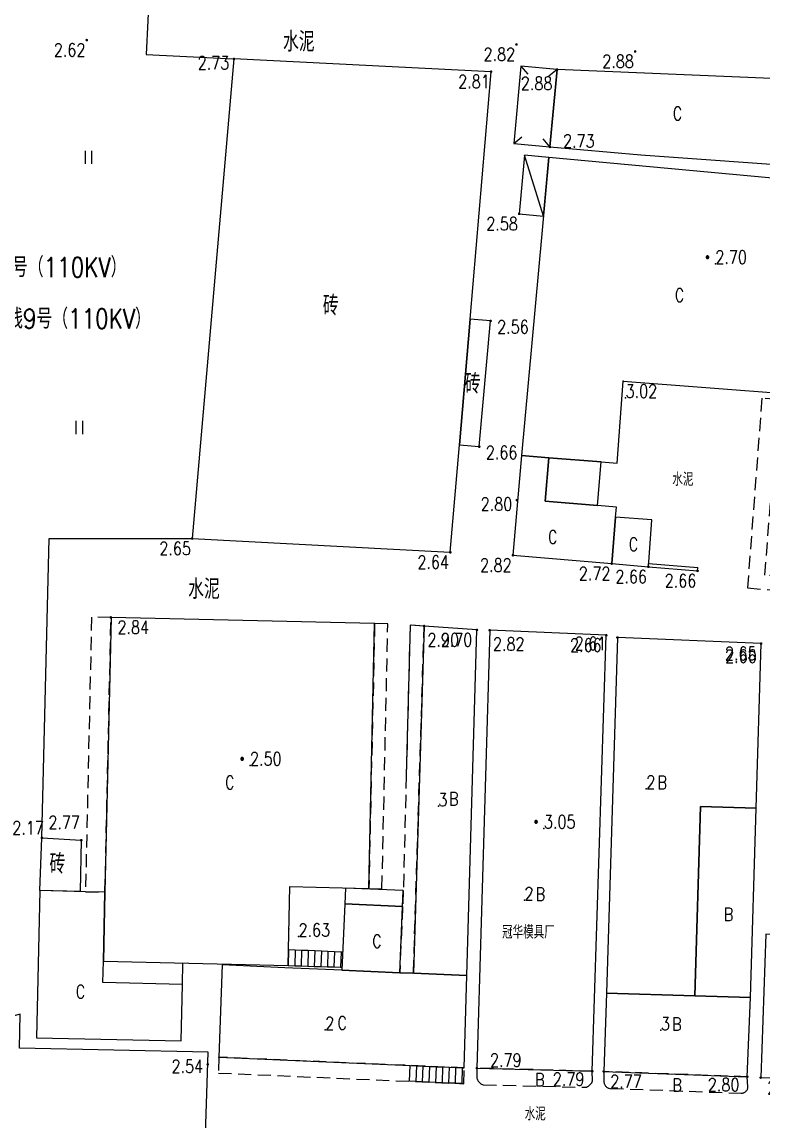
# Model space of a CAD drawing. Extents: x 500064 to 501389, y 2542464 to 2545400.
# Drawn here: x 500792.4 to 500848.7, y 2543373.7 to 2543457.2 of the extents above; entities that cross this region are included whole.
import ezdxf
from ezdxf.enums import TextEntityAlignment as Align

# ---------------------------------------------------------------- set-up
doc = ezdxf.new("R2010")
doc.units = 0
doc.header["$LTSCALE"] = 0.5
doc.linetypes.add('CENTER', pattern=[50.8, 31.75, -6.35, 6.35, -6.35])
doc.linetypes.add('X5', pattern=[3, 2, -1])
doc.layers.get('0').update_dxf_attribs({"linetype": 'CONTINUOUS', "lineweight": 5})
doc.layers.add('GCD', color=8, linetype='CONTINUOUS')
doc.layers.add('地形图', color=8, linetype='CONTINUOUS')
doc.styles.add('HZ', font='romans.shx', dxfattribs={"width": 0.8, "bigfont": 'hztxt.shx'})
doc.linetypes.add('1161', pattern='A,0,[149,AAA.SHX,S=0.15,R=0,X=0,Y=0],-1.6', length=1.6)

# ---------------------------------------------------------------- blocks, each defined once
blk = doc.blocks.new('gc121')
for p, q in [((-0.5, -1), (-0.5, 1)), ((0.5, -1), (0.5, 1))]:
    blk.add_line(p, q)
blk = doc.blocks.new('GC200')
at = {"linetype": 'Continuous', "const_width": 0.2, "flags": 128}
blk.add_lwpolyline([(-0.1, 0, 1), (0.1, 0, 1)], format="xyb", close=True, dxfattribs=at)

msp = doc.modelspace()

# ---------------------------------------------------------------- linework, layer by layer
at = {"layer": '地形图', "linetype": 'Continuous'}
for p, q in [((500830.307, 2543453.816), (500830.818, 2543453.201)), ((500833.049, 2543453.564), (500832.434, 2543453.053)), ((500829.766, 2543447.939), (500830.381, 2543448.451)), ((500832.508, 2543447.687), (500831.997, 2543448.302)), ((500832.022, 2543442.431), (500830.583, 2543447.055)), ((500839.987, 2543415.795), (500840.008, 2543416.044)), ((500843.73, 2543415.483), (500843.751, 2543415.732))]:
    msp.add_line(p, q, dxfattribs=at)
at = {"layer": '地形图', "linetype": '1161', "flags": 128}
msp.add_lwpolyline([(500802.214, 2543462.479), (500801.829, 2543454.698), (500808.496, 2543454.368)], dxfattribs=at)
at = {"layer": '地形图', "linetype": 'Continuous', "flags": 128}
for points, elevation in [([(500805.329, 2543417.939), (500824.94, 2543416.892), (500825.633, 2543425.046), (500826.444, 2543434.6), (500828.041, 2543453.4), (500808.496, 2543454.368)], 2.647), ([(500830.172, 2543442.602), (500832.022, 2543442.431), (500832.434, 2543446.884), (500830.583, 2543447.055)], 2.577), ([(500828, 2543434.468), (500826.444, 2543434.6), (500825.633, 2543425.046), (500827.14, 2543424.918)], 2.555), ([(500793.738, 2543391.2), (500793.905, 2543395.21), (500796.9, 2543395.026), (500796.802, 2543391.123)], 2.168)]:
    msp.add_lwpolyline(points, close=True, dxfattribs=dict(at, elevation=elevation))
msp.add_lwpolyline([(500829.766, 2543447.939), (500832.508, 2543447.687), (500833.049, 2543453.564), (500830.307, 2543453.816)], close=True, dxfattribs=at)
at = {"layer": '地形图'}
for points in [[(500832.508, 2543447.687), (500839.422, 2543447.074), (500852.509, 2543446.148), (500852.969, 2543452.73), (500833.049, 2543453.564)], [(500832.434, 2543446.884), (500830.342, 2543424.24), (500832.425, 2543424.074), (500836.412, 2543423.757), (500837.609, 2543423.662), (500838.085, 2543429.894), (500857.236, 2543428.43), (500858.456, 2543444.48)], [(500832.425, 2543424.074), (500830.342, 2543424.24), (500829.7, 2543416.672), (500837.208, 2543416.033), (500837.501, 2543419.568), (500837.561, 2543420.316), (500836.129, 2543420.439), (500832.143, 2543420.78)], [(500836.412, 2543423.757), (500832.425, 2543424.074), (500832.143, 2543420.78), (500836.129, 2543420.439)], [(500837.501, 2543419.568), (500837.208, 2543416.033), (500839.987, 2543415.795), (500840.254, 2543419.35)], [(500799.158, 2543411.932), (500798.698, 2543391.076), (500798.583, 2543385.827), (500812.617, 2543385.499), (500812.749, 2543391.497), (500818.748, 2543391.365), (500819.192, 2543411.49)], [(500822.952, 2543411.289), (500822.139, 2543384.915), (500826.199, 2543384.738), (500826.96, 2543410.992)], [(500835.731, 2543377.477), (500836.786, 2543410.59), (500827.931, 2543410.973), (500826.956, 2543377.715)], [(500836.81, 2543383.408), (500843.512, 2543383.212), (500843.945, 2543397.593), (500848.193, 2543397.465), (500848.558, 2543409.957), (500837.638, 2543410.418)], [(500848.193, 2543397.465), (500843.945, 2543397.593), (500843.512, 2543383.212), (500847.76, 2543383.087)], [(500821.368, 2543391.199), (500816.968, 2543391.389), (500816.916, 2543390.19), (500821.316, 2543390)], [(500797.219, 2543391.113), (500793.738, 2543391.2), (500793.491, 2543380.019), (500804.489, 2543379.776), (500804.584, 2543384.075), (500798.547, 2543384.227), (500798.583, 2543385.827), (500798.698, 2543391.076)], [(500821.316, 2543390), (500816.916, 2543390.19), (500816.697, 2543385.151), (500821.097, 2543384.96)], [(500848.906, 2543387.878), (500848.526, 2543376.995), (500857.456, 2543376.69), (500857.494, 2543378.242), (500857.507, 2543378.742), (500857.73, 2543387.656)], [(500816.697, 2543385.151), (500812.356, 2543385.34), (500807.606, 2543385.55), (500807.356, 2543378.54), (500825.996, 2543377.73), (500826.199, 2543384.738), (500822.139, 2543384.915), (500821.097, 2543384.96)], [(500836.81, 2543383.408), (500836.593, 2543377.457), (500847.507, 2543377.053), (500847.76, 2543383.087), (500843.512, 2543383.212)], [(500787.016, 2543345.614), (500789.016, 2543345.577), (500795.656, 2543345.454), (500805.439, 2543345.272), (500806.55, 2543378.914), (500792.208, 2543379.235), (500792.256, 2543381.82), (500785.766, 2543380.07), (500785.126, 2543345.65)]]:
    msp.add_lwpolyline(points, close=True, dxfattribs=at)
for points in [[(500844.481, 2543439.204), (500844.492, 2543439.205), (500844.502, 2543439.206), (500844.512, 2543439.209), (500844.522, 2543439.213), (500844.531, 2543439.218), (500844.54, 2543439.223), (500844.548, 2543439.23), (500844.556, 2543439.237), (500844.562, 2543439.245), (500844.565, 2543439.25), (500844.568, 2543439.254), (500844.573, 2543439.263), (500844.576, 2543439.273), (500844.579, 2543439.283), (500844.581, 2543439.294), (500844.581, 2543439.304), (500844.581, 2543439.315), (500844.579, 2543439.325), (500844.576, 2543439.335), (500844.573, 2543439.345), (500844.569, 2543439.351), (500844.568, 2543439.354), (500844.562, 2543439.363), (500844.556, 2543439.371), (500844.548, 2543439.378), (500844.54, 2543439.385), (500844.531, 2543439.391), (500844.53, 2543439.391), (500844.522, 2543439.395), (500844.512, 2543439.399), (500844.502, 2543439.402), (500844.492, 2543439.404), (500844.481, 2543439.404), (500844.471, 2543439.404), (500844.46, 2543439.402), (500844.45, 2543439.399), (500844.441, 2543439.395), (500844.431, 2543439.391), (500844.422, 2543439.385), (500844.414, 2543439.378), (500844.407, 2543439.371), (500844.4, 2543439.363), (500844.397, 2543439.358), (500844.395, 2543439.354), (500844.39, 2543439.345), (500844.386, 2543439.335), (500844.383, 2543439.325), (500844.382, 2543439.315), (500844.381, 2543439.304), (500844.382, 2543439.294), (500844.383, 2543439.283), (500844.386, 2543439.273), (500844.39, 2543439.263), (500844.393, 2543439.257), (500844.395, 2543439.254), (500844.4, 2543439.245), (500844.407, 2543439.237), (500844.414, 2543439.23), (500844.422, 2543439.223), (500844.431, 2543439.218), (500844.432, 2543439.217), (500844.441, 2543439.213), (500844.45, 2543439.209), (500844.46, 2543439.206), (500844.471, 2543439.205), (500844.481, 2543439.204)], [(500844.432, 2543439.217), (500844.565, 2543439.25), (500844.568, 2543439.254), (500844.395, 2543439.254), (500844.393, 2543439.257), (500844.581, 2543439.304), (500844.381, 2543439.304), (500844.569, 2543439.351), (500844.568, 2543439.354), (500844.395, 2543439.354), (500844.397, 2543439.358), (500844.53, 2543439.391)], [(500837.501, 2543419.568), (500837.208, 2543416.033)], [(500822.952, 2543411.289), (500821.89, 2543411.355), (500821.595, 2543399.96)], [(500809.122, 2543401.103), (500809.132, 2543401.104), (500809.143, 2543401.106), (500809.153, 2543401.108), (500809.162, 2543401.112), (500809.172, 2543401.117), (500809.181, 2543401.122), (500809.189, 2543401.129), (500809.196, 2543401.136), (500809.203, 2543401.145), (500809.206, 2543401.149), (500809.208, 2543401.153), (500809.213, 2543401.163), (500809.217, 2543401.172), (500809.22, 2543401.183), (500809.221, 2543401.193), (500809.222, 2543401.203), (500809.221, 2543401.214), (500809.22, 2543401.224), (500809.217, 2543401.234), (500809.213, 2543401.244), (500809.21, 2543401.25), (500809.208, 2543401.253), (500809.203, 2543401.262), (500809.196, 2543401.27), (500809.189, 2543401.278), (500809.181, 2543401.284), (500809.172, 2543401.29), (500809.171, 2543401.291), (500809.162, 2543401.295), (500809.153, 2543401.298), (500809.143, 2543401.301), (500809.132, 2543401.303), (500809.122, 2543401.303), (500809.111, 2543401.303), (500809.101, 2543401.301), (500809.091, 2543401.298), (500809.081, 2543401.295), (500809.072, 2543401.29), (500809.063, 2543401.284), (500809.055, 2543401.278), (500809.047, 2543401.27), (500809.041, 2543401.262), (500809.038, 2543401.257), (500809.035, 2543401.253), (500809.03, 2543401.244), (500809.027, 2543401.234), (500809.024, 2543401.224), (500809.022, 2543401.214), (500809.022, 2543401.203), (500809.022, 2543401.193), (500809.024, 2543401.183), (500809.027, 2543401.172), (500809.03, 2543401.163), (500809.034, 2543401.156), (500809.035, 2543401.153), (500809.041, 2543401.145), (500809.047, 2543401.136), (500809.055, 2543401.129), (500809.063, 2543401.122), (500809.072, 2543401.117), (500809.073, 2543401.116), (500809.081, 2543401.112), (500809.091, 2543401.108), (500809.101, 2543401.106), (500809.111, 2543401.104), (500809.122, 2543401.103)], [(500809.073, 2543401.116), (500809.206, 2543401.149), (500809.208, 2543401.153), (500809.035, 2543401.153), (500809.034, 2543401.156), (500809.222, 2543401.203), (500809.022, 2543401.203), (500809.21, 2543401.25), (500809.208, 2543401.253), (500809.035, 2543401.253), (500809.038, 2543401.257), (500809.171, 2543401.291)], [(500848.193, 2543397.465), (500843.945, 2543397.593), (500843.512, 2543383.215)], [(500831.455, 2543396.321), (500831.465, 2543396.322), (500831.476, 2543396.323), (500831.486, 2543396.326), (500831.496, 2543396.33), (500831.505, 2543396.335), (500831.514, 2543396.34), (500831.522, 2543396.347), (500831.529, 2543396.354), (500831.536, 2543396.362), (500831.539, 2543396.367), (500831.542, 2543396.371), (500831.546, 2543396.381), (500831.55, 2543396.39), (500831.553, 2543396.4), (500831.554, 2543396.411), (500831.555, 2543396.421), (500831.554, 2543396.432), (500831.553, 2543396.442), (500831.55, 2543396.452), (500831.546, 2543396.462), (500831.543, 2543396.468), (500831.542, 2543396.471), (500831.536, 2543396.48), (500831.529, 2543396.488), (500831.522, 2543396.495), (500831.514, 2543396.502), (500831.505, 2543396.508), (500831.504, 2543396.508), (500831.496, 2543396.513), (500831.486, 2543396.516), (500831.476, 2543396.519), (500831.465, 2543396.521), (500831.455, 2543396.521), (500831.445, 2543396.521), (500831.434, 2543396.519), (500831.424, 2543396.516), (500831.414, 2543396.513), (500831.405, 2543396.508), (500831.396, 2543396.502), (500831.388, 2543396.495), (500831.381, 2543396.488), (500831.374, 2543396.48), (500831.371, 2543396.475), (500831.368, 2543396.471), (500831.364, 2543396.462), (500831.36, 2543396.452), (500831.357, 2543396.442), (500831.356, 2543396.432), (500831.355, 2543396.421), (500831.356, 2543396.411), (500831.357, 2543396.4), (500831.36, 2543396.39), (500831.364, 2543396.381), (500831.367, 2543396.374), (500831.368, 2543396.371), (500831.374, 2543396.362), (500831.381, 2543396.354), (500831.388, 2543396.347), (500831.396, 2543396.34), (500831.405, 2543396.335), (500831.406, 2543396.334), (500831.414, 2543396.33), (500831.424, 2543396.326), (500831.434, 2543396.323), (500831.445, 2543396.322), (500831.455, 2543396.321)], [(500831.406, 2543396.334), (500831.539, 2543396.367), (500831.542, 2543396.371), (500831.368, 2543396.371), (500831.367, 2543396.374), (500831.555, 2543396.421), (500831.355, 2543396.421), (500831.543, 2543396.468), (500831.542, 2543396.471), (500831.368, 2543396.471), (500831.371, 2543396.475), (500831.504, 2543396.508)], [(500821.316, 2543390), (500821.368, 2543391.199), (500816.968, 2543391.389), (500816.916, 2543390.19)], [(500798.698, 2543391.076), (500798.583, 2543385.827)], [(500812.644, 2543386.7), (500812.617, 2543385.499)], [(500816.757, 2543386.521), (500816.64, 2543386.526), (500816.14, 2543386.548), (500815.641, 2543386.57), (500815.141, 2543386.591), (500814.642, 2543386.613), (500814.142, 2543386.635), (500813.642, 2543386.657), (500813.143, 2543386.678), (500812.644, 2543386.7)], [(500813.143, 2543386.678), (500813.114, 2543385.484)], [(500813.642, 2543386.657), (500813.61, 2543385.47)], [(500814.142, 2543386.635), (500814.107, 2543385.455)], [(500814.642, 2543386.613), (500814.604, 2543385.441)], [(500815.141, 2543386.591), (500815.101, 2543385.426)], [(500815.641, 2543386.57), (500815.597, 2543385.412)], [(500816.14, 2543386.548), (500816.094, 2543385.397)], [(500816.64, 2543386.526), (500816.591, 2543385.382)], [(500804.584, 2543384.075), (500804.619, 2543385.686)], [(500812.617, 2543385.499), (500813.114, 2543385.484), (500813.61, 2543385.47), (500814.107, 2543385.455), (500814.604, 2543385.441), (500815.101, 2543385.426), (500815.597, 2543385.412), (500816.094, 2543385.397), (500816.591, 2543385.382), (500816.707, 2543385.379)], [(500816.697, 2543385.151), (500821.097, 2543384.96)], [(500836.81, 2543383.408), (500847.76, 2543383.087)], [(500821.836, 2543376.709), (500821.888, 2543377.908)], [(500821.888, 2543377.908), (500822.385, 2543377.887), (500822.883, 2543377.865), (500823.38, 2543377.844), (500823.878, 2543377.822), (500824.375, 2543377.801), (500824.872, 2543377.779), (500825.37, 2543377.757), (500825.867, 2543377.736), (500825.996, 2543377.73)], [(500822.335, 2543376.688), (500822.385, 2543377.887)], [(500822.835, 2543376.666), (500822.883, 2543377.865)], [(500823.334, 2543376.644), (500823.38, 2543377.844)], [(500823.834, 2543376.622), (500823.878, 2543377.822)], [(500824.334, 2543376.601), (500824.375, 2543377.801)], [(500824.833, 2543376.579), (500824.872, 2543377.779)], [(500825.333, 2543376.557), (500825.37, 2543377.757)], [(500825.832, 2543376.536), (500825.867, 2543377.736)], [(500825.961, 2543376.53), (500825.832, 2543376.536), (500825.333, 2543376.557), (500824.833, 2543376.579), (500824.334, 2543376.601), (500823.834, 2543376.622), (500823.334, 2543376.644), (500822.835, 2543376.666), (500822.335, 2543376.688), (500821.836, 2543376.709)]]:
    msp.add_lwpolyline(points, dxfattribs=at)
at = {"layer": '地形图', "linetype": 'X5'}
for points in [[(500849.872, 2543428.495), (500848.623, 2543428.591), (500847.515, 2543414.182), (500856.089, 2543413.523), (500856.166, 2543414.52), (500848.846, 2543415.15)], [(500799.158, 2543411.932), (500797.68, 2543411.965), (500797.219, 2543391.113), (500798.698, 2543391.076)], [(500819.192, 2543411.49), (500818.748, 2543391.365), (500819.748, 2543391.343), (500820.192, 2543411.468)], [(500822.952, 2543411.289), (500821.89, 2543411.355), (500821.595, 2543399.96), (500821.368, 2543391.199), (500821.316, 2543390), (500821.097, 2543384.96), (500822.139, 2543384.915)], [(500807.356, 2543378.54), (500807.313, 2543377.34), (500825.961, 2543376.53), (500825.996, 2543377.73)], [(500826.956, 2543377.715), (500826.955, 2543376.96), (500826.973, 2543376.895), (500826.997, 2543376.832), (500827.028, 2543376.772), (500827.064, 2543376.715), (500827.105, 2543376.662), (500827.151, 2543376.613), (500827.202, 2543376.569), (500827.257, 2543376.53), (500827.315, 2543376.497), (500827.376, 2543376.469), (500827.44, 2543376.448), (500835.231, 2543376.253), (500835.301, 2543376.275), (500835.369, 2543376.305), (500835.433, 2543376.341), (500835.494, 2543376.383), (500835.55, 2543376.431), (500835.601, 2543376.484), (500835.647, 2543376.543), (500835.686, 2543376.605), (500835.719, 2543376.671), (500835.746, 2543376.74), (500835.731, 2543377.477)], [(500847.507, 2543377.053), (500836.593, 2543377.457), (500836.616, 2543376.69), (500836.618, 2543376.638), (500836.624, 2543376.585), (500836.636, 2543376.534), (500836.654, 2543376.485), (500836.676, 2543376.437), (500836.703, 2543376.392), (500836.735, 2543376.351), (500836.771, 2543376.312), (500836.81, 2543376.278), (500836.853, 2543376.248), (500836.899, 2543376.222), (500836.948, 2543376.202), (500836.998, 2543376.187), (500837.049, 2543376.176), (500837.102, 2543376.172), (500847.04, 2543375.809), (500847.089, 2543375.809), (500847.138, 2543375.815), (500847.186, 2543375.825), (500847.232, 2543375.84), (500847.277, 2543375.859), (500847.32, 2543375.883), (500847.36, 2543375.911), (500847.398, 2543375.942), (500847.432, 2543375.977), (500847.462, 2543376.016), (500847.489, 2543376.057), (500847.511, 2543376.1), (500847.529, 2543376.146), (500847.542, 2543376.193), (500847.551, 2543376.241), (500847.555, 2543376.29)]]:
    msp.add_lwpolyline(points, close=True, dxfattribs=at)
at = {"layer": '地形图', "linetype": '1161', "elevation": 2.168, "flags": 128}
msp.add_lwpolyline([(500793.905, 2543395.21), (500794.466, 2543417.93), (500805.329, 2543417.939)], dxfattribs=at)
at = {"layer": '地形图', "linetype": 'Continuous', "flags": 128}
for points in [[(500839.987, 2543415.795), (500843.73, 2543415.483)], [(500840.008, 2543416.044), (500843.751, 2543415.732)]]:
    msp.add_lwpolyline(points, dxfattribs=at)
at = {"layer": '地形图', "linetype": 'CENTER'}
for p in [(500845.081, 2543438.808, 2.7), (500838.258, 2543428.633, 3.02), (500809.722, 2543400.707, 2.5), (500839.833, 2543398.932, 2), (500824.031, 2543397.599, 3), (500832.055, 2543395.925, 3.05), (500830.576, 2543390.458, 2), (500813.407, 2543387.703, 2.63), (500815.434, 2543380.611, 2), (500840.94, 2543380.589, 3)]:
    msp.add_point(p, dxfattribs=at)
at = {"layer": '地形图', "ltscale": 10}
for p in [(500838.085, 2543429.894), (500812.678, 2543388.303), (500807.356, 2543378.539)]:
    msp.add_point(p, dxfattribs=at)

# ---------------------------------------------------------------- block references
at = {"layer": '地形图', "linetype": 'Continuous'}
ref = msp.add_blockref('GC200', (500797.316, 2543455.8, 2.623), dxfattribs=dict(at, xscale=0.5, yscale=0.5, zscale=0.5))
ref.add_attrib('height', '2.62', dxfattribs={"layer": 'GCD', "linetype": 'Continuous', "height": 1, "style": 'HZ', "width": 0.8}).set_placement((500794.816, 2543455.05, 2.62), align=Align.MIDDLE_LEFT)
ref = msp.add_blockref('GC200', (500829.966, 2543455.468, 2.818), dxfattribs=dict(at, xscale=0.5, yscale=0.5, zscale=0.5))
ref.add_attrib('height', '2.82', dxfattribs={"layer": 'GCD', "linetype": 'Continuous', "height": 1, "style": 'HZ', "width": 0.8}).set_placement((500827.466, 2543454.718, 2.82), align=Align.MIDDLE_LEFT)
ref = msp.add_blockref('GC200', (500838.987, 2543454.937, 2.883), dxfattribs=dict(at, xscale=0.5, yscale=0.5, zscale=0.5))
ref.add_attrib('height', '2.88', dxfattribs={"layer": 'GCD', "linetype": 'Continuous', "height": 1, "style": 'HZ', "width": 0.8}).set_placement((500836.487, 2543454.187, 2.88), align=Align.MIDDLE_LEFT)
ref = msp.add_blockref('GC200', (500808.496, 2543454.368, 2.729), dxfattribs=dict(at, xscale=0.5, yscale=0.5, zscale=0.5))
ref.add_attrib('height', '2.73', dxfattribs={"layer": 'GCD', "linetype": 'Continuous', "height": 1, "style": 'HZ', "width": 0.8}).set_placement((500805.746, 2543454.068, 2.73), align=Align.MIDDLE_LEFT)
ref = msp.add_blockref('GC200', (500828.041, 2543453.4, 2.811), dxfattribs=dict(at, xscale=0.5, yscale=0.5, zscale=0.5))
ref.add_attrib('height', '2.81', dxfattribs={"layer": 'GCD', "linetype": 'Continuous', "height": 1, "style": 'HZ', "width": 0.8}).set_placement((500825.541, 2543452.65, 2.81), align=Align.MIDDLE_LEFT)
ref = msp.add_blockref('GC200', (500833.049, 2543453.564, 2.884), dxfattribs=dict(at, xscale=0.5, yscale=0.5, zscale=0.5))
ref.add_attrib('height', '2.88', dxfattribs={"layer": 'GCD', "linetype": 'Continuous', "height": 1, "style": 'HZ', "width": 0.8}).set_placement((500830.299, 2543452.514, 2.88), align=Align.MIDDLE_LEFT)
ref = msp.add_blockref('GC200', (500832.508, 2543447.687, 2.726), dxfattribs=dict(at, xscale=0.5, yscale=0.5, zscale=0.5))
ref.add_attrib('height', '2.73', dxfattribs={"layer": 'GCD', "linetype": 'Continuous', "height": 1, "style": 'HZ', "width": 0.8}).set_placement((500833.508, 2543448.137, 2.73), align=Align.MIDDLE_LEFT)
at = {"layer": '地形图', "linetype": 'Continuous', "xscale": 0.5, "yscale": 0.5}
for p in [(500797.458, 2543446.891), (500796.755, 2543426.376)]:
    msp.add_blockref('gc121', p, dxfattribs=at)
at = {"layer": '地形图', "linetype": 'Continuous'}
ref = msp.add_blockref('GC200', (500830.172, 2543442.602, 2.577), dxfattribs=dict(at, xscale=0.5, yscale=0.5, zscale=0.5))
ref.add_attrib('height', '2.58', dxfattribs={"layer": 'GCD', "linetype": 'Continuous', "height": 1, "style": 'HZ', "width": 0.8}).set_placement((500827.672, 2543441.852, 2.58), align=Align.MIDDLE_LEFT)
ref = msp.add_blockref('GC200', (500828, 2543434.468, 2.555), dxfattribs=dict(at, xscale=0.5, yscale=0.5, zscale=0.5))
ref.add_attrib('height', '2.56', dxfattribs={"layer": 'GCD', "linetype": 'Continuous', "height": 1, "style": 'HZ', "width": 0.8}).set_placement((500828.5, 2543434.018, 2.56), align=Align.MIDDLE_LEFT)
ref = msp.add_blockref('GC200', (500827.14, 2543424.918, 2.664), dxfattribs=dict(at, xscale=0.5, yscale=0.5, zscale=0.5))
ref.add_attrib('height', '2.66', dxfattribs={"layer": 'GCD', "linetype": 'Continuous', "height": 1, "style": 'HZ', "width": 0.8}).set_placement((500827.64, 2543424.468, 2.66), align=Align.MIDDLE_LEFT)
ref = msp.add_blockref('GC200', (500829.996, 2543420.856, 2.804), dxfattribs=dict(at, xscale=0.5, yscale=0.5, zscale=0.5))
ref.add_attrib('height', '2.80', dxfattribs={"layer": 'GCD', "linetype": 'Continuous', "height": 1, "style": 'HZ', "width": 0.8}).set_placement((500827.246, 2543420.556, 2.8), align=Align.MIDDLE_LEFT)
ref = msp.add_blockref('GC200', (500805.329, 2543417.939, 2.647), dxfattribs=dict(at, xscale=0.5, yscale=0.5, zscale=0.5))
ref.add_attrib('height', '2.65', dxfattribs={"layer": 'GCD', "linetype": 'Continuous', "height": 1, "style": 'HZ', "width": 0.8}).set_placement((500802.829, 2543417.189, 2.65), align=Align.MIDDLE_LEFT)
ref = msp.add_blockref('GC200', (500824.94, 2543416.892, 2.643), dxfattribs=dict(at, xscale=0.5, yscale=0.5, zscale=0.5))
ref.add_attrib('height', '2.64', dxfattribs={"layer": 'GCD', "linetype": 'Continuous', "height": 1, "style": 'HZ', "width": 0.8}).set_placement((500822.44, 2543416.142, 2.64), align=Align.MIDDLE_LEFT)
ref = msp.add_blockref('GC200', (500829.7, 2543416.672, 2.815), dxfattribs=dict(at, xscale=0.5, yscale=0.5, zscale=0.5))
ref.add_attrib('height', '2.82', dxfattribs={"layer": 'GCD', "linetype": 'Continuous', "height": 1, "style": 'HZ', "width": 0.8}).set_placement((500827.2, 2543415.922, 2.82), align=Align.MIDDLE_LEFT)
ref = msp.add_blockref('GC200', (500837.208, 2543416.033, 2.722), dxfattribs=dict(at, xscale=0.5, yscale=0.5, zscale=0.5))
ref.add_attrib('height', '2.72', dxfattribs={"layer": 'GCD', "linetype": 'Continuous', "height": 1, "style": 'HZ', "width": 0.8}).set_placement((500834.708, 2543415.283, 2.72), align=Align.MIDDLE_LEFT)
ref = msp.add_blockref('GC200', (500839.987, 2543415.795, 2.658), dxfattribs=dict(at, xscale=0.5, yscale=0.5, zscale=0.5))
ref.add_attrib('height', '2.66', dxfattribs={"layer": 'GCD', "linetype": 'Continuous', "height": 1, "style": 'HZ', "width": 0.8}).set_placement((500837.487, 2543415.045, 2.66), align=Align.MIDDLE_LEFT)
ref = msp.add_blockref('GC200', (500843.73, 2543415.483, 2.656), dxfattribs=dict(at, xscale=0.5, yscale=0.5, zscale=0.5))
ref.add_attrib('height', '2.66', dxfattribs={"layer": 'GCD', "linetype": 'Continuous', "height": 1, "style": 'HZ', "width": 0.8}).set_placement((500841.23, 2543414.733, 2.66), align=Align.MIDDLE_LEFT)
ref = msp.add_blockref('GC200', (500799.147, 2543411.948, 2.839), dxfattribs=dict(at, xscale=0.5, yscale=0.5, zscale=0.5))
ref.add_attrib('height', '2.84', dxfattribs={"layer": 'GCD', "linetype": 'Continuous', "height": 1, "style": 'HZ', "width": 0.8}).set_placement((500799.647, 2543411.198, 2.84), align=Align.MIDDLE_LEFT)
ref = msp.add_blockref('GC200', (500822.952, 2543411.289, 2.898), dxfattribs=dict(at, xscale=0.5, yscale=0.5, zscale=0.5))
ref.add_attrib('height', '2.90', dxfattribs={"layer": 'GCD', "linetype": 'Continuous', "height": 1, "style": 'HZ', "width": 0.8}).set_placement((500823.202, 2543410.239, 2.9), align=Align.MIDDLE_LEFT)
ref = msp.add_blockref('GC200', (500826.96, 2543410.992, 2.698), dxfattribs=dict(at, xscale=0.5, yscale=0.5, zscale=0.5))
ref.add_attrib('height', '2.70', dxfattribs={"layer": 'GCD', "linetype": 'Continuous', "height": 1, "style": 'HZ', "width": 0.8}).set_placement((500824.21, 2543410.242, 2.7), align=Align.MIDDLE_LEFT)
ref = msp.add_blockref('GC200', (500827.931, 2543410.973, 2.815), dxfattribs=dict(at, xscale=0.5, yscale=0.5, zscale=0.5))
ref.add_attrib('height', '2.82', dxfattribs={"layer": 'GCD', "linetype": 'Continuous', "height": 1, "style": 'HZ', "width": 0.8}).set_placement((500828.181, 2543409.923, 2.82), align=Align.MIDDLE_LEFT)
ref = msp.add_blockref('GC200', (500836.786, 2543410.59, 2.655), dxfattribs=dict(at, xscale=0.5, yscale=0.5, zscale=0.5))
ref.add_attrib('height', '2.66', dxfattribs={"layer": 'GCD', "linetype": 'Continuous', "height": 1, "style": 'HZ', "width": 0.8}).set_placement((500834.036, 2543409.84, 2.66), align=Align.MIDDLE_LEFT)
ref = msp.add_blockref('GC200', (500837.638, 2543410.418, 2.614), dxfattribs=dict(at, xscale=0.5, yscale=0.5, zscale=0.5))
ref.add_attrib('height', '2.61', dxfattribs={"layer": 'GCD', "linetype": 'Continuous', "height": 1, "style": 'HZ', "width": 0.8}).set_placement((500834.388, 2543409.968, 2.61), align=Align.MIDDLE_LEFT)
ref = msp.add_blockref('GC200', (500848.558, 2543409.957, 2.647), dxfattribs=dict(at, xscale=0.5, yscale=0.5, zscale=0.5))
ref.add_attrib('height', '2.65', dxfattribs={"layer": 'GCD', "linetype": 'Continuous', "height": 1, "style": 'HZ', "width": 0.8}).set_placement((500845.808, 2543409.207, 2.65), align=Align.MIDDLE_LEFT)
ref = msp.add_blockref('GC200', (500849.323, 2543409.445, 2.657), dxfattribs=dict(at, xscale=0.5, yscale=0.5, zscale=0.5))
ref.add_attrib('height', '2.66', dxfattribs={"layer": 'GCD', "linetype": 'Continuous', "height": 1, "style": 'HZ', "width": 0.8}).set_placement((500845.823, 2543408.995, 2.66), align=Align.MIDDLE_LEFT)
ref = msp.add_blockref('GC200', (500793.905, 2543395.21, 2.168), dxfattribs=dict(at, xscale=0.5, yscale=0.5, zscale=0.5))
ref.add_attrib('height', '2.17', dxfattribs={"layer": 'GCD', "linetype": 'Continuous', "height": 1, "style": 'HZ', "width": 0.8}).set_placement((500791.655, 2543395.96, 2.17), align=Align.MIDDLE_LEFT)
ref = msp.add_blockref('GC200', (500796.9, 2543395.026, 2.768), dxfattribs=dict(at, xscale=0.5, yscale=0.5, zscale=0.5))
ref.add_attrib('height', '2.77', dxfattribs={"layer": 'GCD', "linetype": 'Continuous', "height": 1, "style": 'HZ', "width": 0.8}).set_placement((500794.4, 2543396.376, 2.77), align=Align.MIDDLE_LEFT)
ref = msp.add_blockref('GC200', (500806.507, 2543378.001, 2.543), dxfattribs=dict(at, xscale=0.5, yscale=0.5, zscale=0.5))
ref.add_attrib('height', '2.54', dxfattribs={"layer": 'GCD', "linetype": 'Continuous', "height": 1, "style": 'HZ', "width": 0.8}).set_placement((500803.757, 2543377.851, 2.54), align=Align.MIDDLE_LEFT)
ref = msp.add_blockref('GC200', (500826.956, 2543377.715, 2.794), dxfattribs=dict(at, xscale=0.5, yscale=0.5, zscale=0.5))
ref.add_attrib('height', '2.79', dxfattribs={"layer": 'GCD', "linetype": 'Continuous', "height": 1, "style": 'HZ', "width": 0.8}).set_placement((500827.956, 2543378.315, 2.79), align=Align.MIDDLE_LEFT)
ref = msp.add_blockref('GC200', (500835.731, 2543377.477, 2.793), dxfattribs=dict(at, xscale=0.5, yscale=0.5, zscale=0.5))
ref.add_attrib('height', '2.79', dxfattribs={"layer": 'GCD', "linetype": 'Continuous', "height": 1, "style": 'HZ', "width": 0.8}).set_placement((500832.731, 2543376.877, 2.79), align=Align.MIDDLE_LEFT)
ref = msp.add_blockref('GC200', (500836.593, 2543377.457, 2.765), dxfattribs=dict(at, xscale=0.5, yscale=0.5, zscale=0.5))
ref.add_attrib('height', '2.77', dxfattribs={"layer": 'GCD', "linetype": 'Continuous', "height": 1, "style": 'HZ', "width": 0.8}).set_placement((500837.093, 2543376.707, 2.77), align=Align.MIDDLE_LEFT)
ref = msp.add_blockref('GC200', (500847.507, 2543377.053, 2.799), dxfattribs=dict(at, xscale=0.5, yscale=0.5, zscale=0.5))
ref.add_attrib('height', '2.80', dxfattribs={"layer": 'GCD', "linetype": 'Continuous', "height": 1, "style": 'HZ', "width": 0.8}).set_placement((500844.507, 2543376.453, 2.8), align=Align.MIDDLE_LEFT)
ref = msp.add_blockref('GC200', (500848.526, 2543376.995, 2.787), dxfattribs=dict(at, xscale=0.5, yscale=0.5, zscale=0.5))
ref.add_attrib('height', '2.79', dxfattribs={"layer": 'GCD', "linetype": 'Continuous', "height": 1, "style": 'HZ', "width": 0.8}).set_placement((500849.026, 2543376.245, 2.79), align=Align.MIDDLE_LEFT)

# ---------------------------------------------------------------- texts
at = {"layer": '地形图', "linetype": 'Continuous', "style": 'HZ', "width": 0.8}
for s, p in [('水泥', (500813.428, 2543455.753)), ('紫陶联线25号（110KV）', (500792.558, 2543438.625)), ('紫官线。湖联线9号（110KV）', (500793.127, 2543434.714)), ('水泥', (500806.22, 2543414.174))]:
    msp.add_text(s, height=1.5, dxfattribs=at).set_placement(p, align=Align.MIDDLE)
at = {"layer": '地形图', "ltscale": 10, "style": 'HZ', "width": 0.8}
for s, p in [('C', (500841.838, 2543449.722)), ('2.70', (500845.081, 2543438.808)), ('C', (500841.999, 2543435.923)), ('3.02', (500838.258, 2543428.633)), (' 水泥', (500841.26, 2543421.937)), ('C', (500832.362, 2543417.553)), ('C', (500838.497, 2543416.999)), ('2.50', (500809.722, 2543400.707)), ('C', (500807.818, 2543398.907)), ('2', (500839.833, 2543398.932)), ('B', (500840.681, 2543398.904)), ('3', (500824.031, 2543397.599)), ('B', (500824.845, 2543397.671)), ('3.05', (500832.055, 2543395.925)), ('2', (500830.576, 2543390.458)), ('B', (500831.424, 2543390.43)), ('B', (500845.72, 2543388.892)), ('2.63', (500813.407, 2543387.703)), ('冠华模具厂', (500828.875, 2543387.544)), ('C', (500819.006, 2543386.848)), ('C', (500796.475, 2543383.018)), ('2', (500815.434, 2543380.611)), ('C', (500816.364, 2543380.639)), ('3', (500840.94, 2543380.589)), ('B', (500841.788, 2543380.561)), ('B', (500831.376, 2543376.334)), ('B', (500841.807, 2543375.93)), (' 水泥', (500830.044, 2543373.743))]:
    msp.add_text(s, height=1, dxfattribs=at).set_placement(p)
at = {"layer": '地形图', "linetype": 'Continuous', "style": 'HZ', "width": 0.8}
for p in [(500816.454, 2543435.638), (500827.239, 2543429.695), (500795.682, 2543393.228)]:
    msp.add_text('砖', height=1.5, dxfattribs=at).set_placement(p, align=Align.MIDDLE_RIGHT)

doc.saveas('drawing.dxf')
